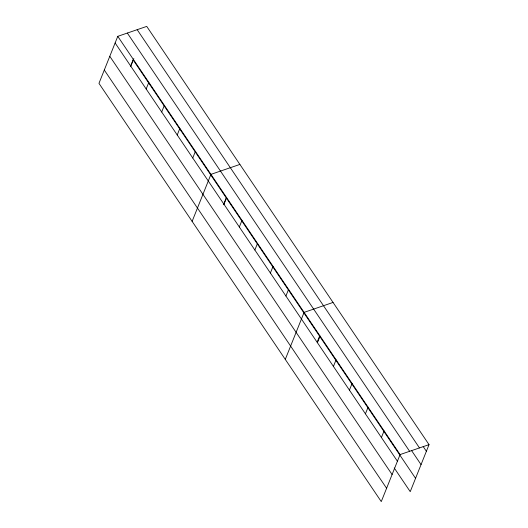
<?xml version="1.0" encoding="UTF-8"?>
<svg xmlns="http://www.w3.org/2000/svg" width="528" height="528" viewBox="0 0 528 528"><rect width="100%" height="100%" fill="white"/><g stroke="black" fill="none" stroke-linecap="round" stroke-linejoin="round"><path stroke-width="0.79" d="M117.77 36.34L98.967 83.358L381.269 501.6L400.079 454.582L429.033 444.642L146.731 26.4L117.77 36.34L400.079 454.582M130.64 65.987L133.3 59.341M130.588 66.752L133.861 58.568M146.17 88.988L148.823 82.348M161.693 111.989L164.353 105.349M177.223 134.996L179.876 128.357M192.753 157.997L195.406 151.358M192.126 221.377L210.936 174.359L239.89 164.419M223.806 204.006L226.459 197.366M223.747 204.778L226.413 198.112M239.329 227.007L241.989 220.367M254.859 250.008L257.512 243.368M270.382 273.016L273.042 266.376M285.912 296.017L288.565 289.377M285.285 359.396L304.095 312.378L333.049 302.438M317.203 342.052L319.572 336.131M317.434 342.718L320.093 336.079M333.432 366.419L336.085 359.779M349.43 390.119L352.084 383.48M365.429 413.82L368.082 407.18M381.421 437.521L384.08 430.881M429.033 444.642L410.23 491.66L394.231 467.96M423.179 446.543L426.38 451.282M137.174 29.68L419.476 447.922M411.451 450.384L421.047 464.607M127.327 33.059L409.629 451.301M133.254 60.093L415.556 478.335M115.117 42.979L397.419 461.221M109.784 56.305L392.093 474.547M104.293 70.033L386.602 488.275"/></g></svg>
